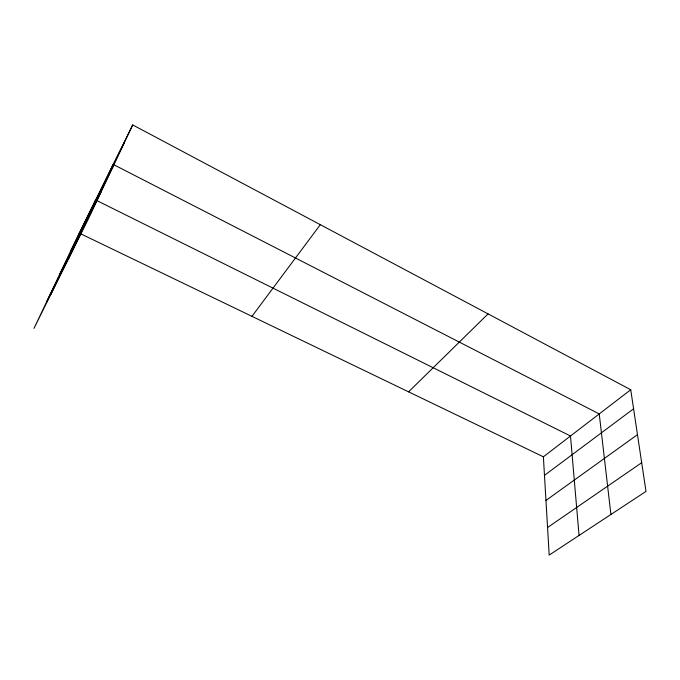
<?xml version="1.0" encoding="UTF-8"?>
<svg xmlns="http://www.w3.org/2000/svg" width="680" height="680" viewBox="0 0 680 680"><rect width="100%" height="100%" fill="white"/><g stroke="black" fill="none" stroke-linecap="round" stroke-linejoin="round"><path stroke-width="1.02" d="M132.71 124.916L88.4 218.841L34 328.372L79.228 233.096L132.71 124.916L630.726 389.75L646 491.41L549.185 555.084L543.38 456.815L630.726 389.75M50.507 295.137L95.608 199.963L570.494 435.999L579.054 535.44M68.383 259.156L113.186 164.398L599.241 413.933L610.904 514.496M70.822 250.792L124.568 142.18M59.364 274.941L113.39 165.869M46.861 301.274L101.124 191.879M251.965 316.353L320.314 224.68M408.587 391.85L488.079 313.897M544.476 475.354L633.59 408.799M545.955 500.429L637.475 434.656M547.553 527.51L641.69 462.706M79.228 233.096L543.38 456.815"/></g></svg>
